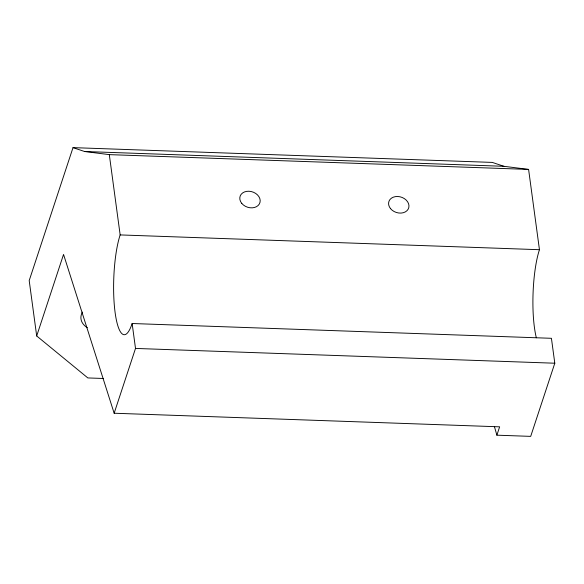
<?xml version="1.0" encoding="UTF-8"?>
<svg xmlns="http://www.w3.org/2000/svg" width="584" height="584" viewBox="0 0 584 584"><rect width="100%" height="100%" fill="white"/><g stroke="black" fill="none" stroke-linecap="round" stroke-linejoin="round"><path stroke-width="0.88" d="M536.346 337.771A55.538 12.395 -88 0 1 539.455 249.704L528.593 169.411L503.89 166.294L492.305 162.41L73.015 147.628L29.2 280.583L36.69 335.961L87.848 377.936L103.346 378.483M36.69 335.961L63.546 254.441L114.157 413.231L499.634 426.824L496.882 435.182L530.695 436.372L554.8 363.219L551.427 338.304L132.137 323.514A55.538 12.395 -88 0 1 115.128 312.659A55.538 12.395 -88 0 1 120.158 234.921L109.303 154.629L84.6 151.512L73.015 147.628M114.157 413.231L135.51 348.436L132.137 323.514M84.6 151.512L503.89 166.294M109.303 154.629L528.593 169.411M120.158 234.921L539.455 249.704M135.51 348.436L554.8 363.219M494.378 426.429L496.882 435.182M87.33 327.712A27.769 16.476 -7.7 0 1 82.41 312.104M241.761 203.385A10.41 8.052 18.2 0 0 259.332 204.006A10.41 8.052 18.2 0 0 248.864 191.238A10.41 8.052 18.2 0 0 241.761 203.385M390.543 208.634A10.41 8.052 18.2 0 0 408.114 209.254A10.41 8.052 18.2 0 0 397.646 196.487A10.41 8.052 18.2 0 0 390.543 208.634"/></g></svg>
